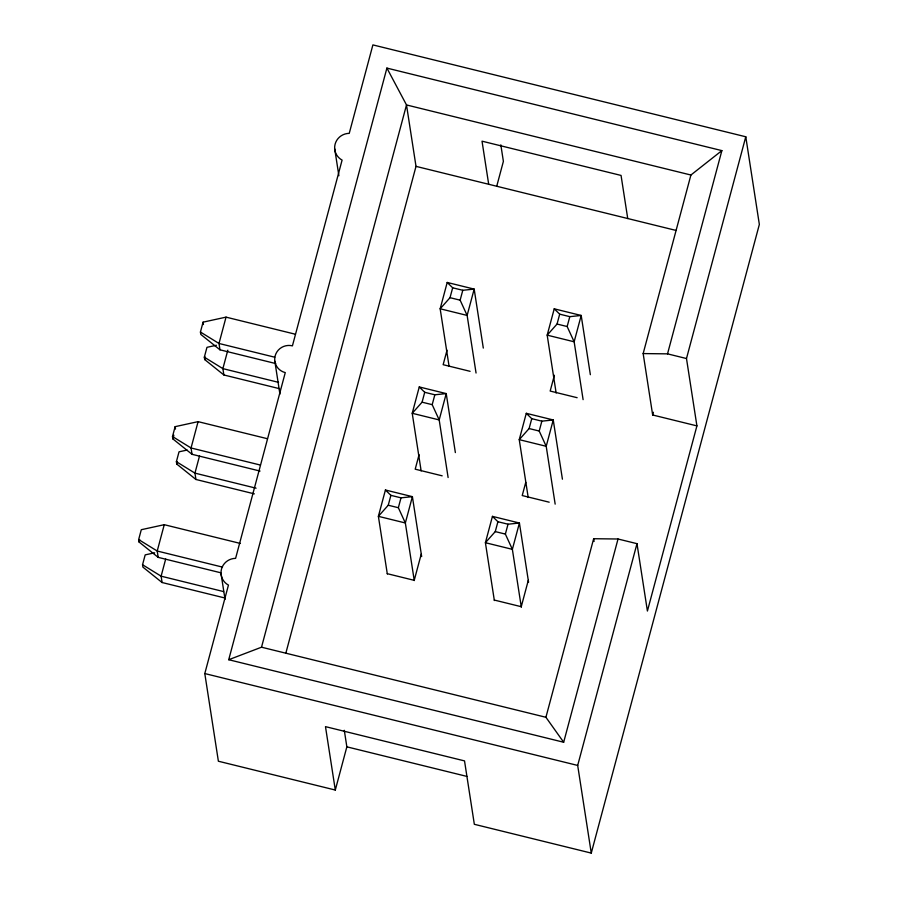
<?xml version="1.0" encoding="UTF-8"?>
<svg xmlns="http://www.w3.org/2000/svg" width="898" height="898" viewBox="0 0 898 898"><rect width="100%" height="100%" fill="white"/><g stroke="black" fill="none" stroke-linecap="round" stroke-linejoin="round"><path stroke-width="1.35" d="M220.762 572.778L158.194 557.366L139.022 541.965L138.651 539.586L141.289 529.708L164.255 524.69L240.428 543.458M139.022 541.965L139.684 539.496M260.05 471.068L192.037 454.309L172.865 438.909L172.495 436.54L175.132 426.662L198.088 421.645L267.469 438.729M275.742 363.555L219.976 349.816L200.804 334.415L200.434 332.036L203.071 322.158L226.038 317.14L295.408 334.236M172.865 438.909L173.853 435.204M224.579 597.922L162.089 582.521L142.917 567.121L142.546 564.741L145.184 554.874L154.647 552.809M254.336 493.866L195.932 479.476L176.76 464.075L176.39 461.695L179.028 451.817L187.132 450.055M279.57 388.699L223.871 374.971L204.699 359.57L204.329 357.191L206.967 347.324L216.418 345.259M176.76 464.075L177.411 461.606M204.699 359.57L205.361 357.101M164.255 524.69L157.217 551.024L158.194 557.366M198.088 421.645L191.049 447.979L192.037 454.309M226.038 317.14L218.989 343.474L219.976 349.816M165.681 559.072L161.112 576.179L162.089 582.521M199.524 456.016L194.945 473.134L195.932 479.476M227.811 350.198L222.884 368.629L223.871 374.971M204.8 673.556L228.451 585.103A14.649 14.256 -8.8 0 1 235.602 558.354L285.272 372.603A14.166 13.784 -8.8 0 1 275.158 355.855A14.166 13.784 -8.8 0 1 292.422 345.853L342.093 160.102A14.649 14.256 -8.8 0 1 349.243 133.353L372.894 44.9L745.778 136.777L759.349 224.444L591.266 853.1L474.335 824.297L464.524 760.898L325.48 726.639L335.302 790.038L218.382 761.223L204.8 673.556L577.683 765.433L591.266 853.1M563.675 742.242L228.721 659.716L386.903 68.091L721.869 150.617L667.528 353.857L643.159 353.576L652.666 414.988L696.915 425.888L647.413 611.033L636.985 543.672L618.026 539.002L593.657 538.721L545.917 717.278L563.675 742.242L618.026 539.002M228.721 659.716L261.52 647.2L406.502 104.943L386.903 68.091M285.845 653.172L416.01 166.366L406.502 104.943L690.91 175.02L721.869 150.617M421.667 556.558L412.395 496.65L385.422 490.005L378.384 516.328L387.307 573.934M455.365 452.581L446.227 393.593L419.265 386.948L412.227 413.282L421.14 470.889M483.304 348.076L474.178 289.1L447.204 282.455L440.166 308.777L449.09 366.384M414.27 580.579L405.346 522.973L378.384 516.328L388.25 505.226L390.888 495.348L385.422 490.005M448.113 477.534L439.189 419.927L412.227 413.282L422.082 402.181L424.72 392.303L419.265 386.948M476.052 373.029L467.128 315.423L440.166 308.777L450.021 297.676L452.671 287.798L447.204 282.455M398.353 507.718L401.002 497.84L412.395 496.65L405.346 522.973L398.353 507.718L388.25 505.226M432.196 404.672L434.834 394.794L446.227 393.593L439.189 419.927L432.196 404.672L422.082 402.181M460.135 300.168L462.784 290.29L474.178 289.1L467.128 315.423L460.135 300.168L450.021 297.676M419.074 454.702L415.202 469.183L442.175 475.828M447.024 350.198L443.152 364.689L470.114 371.323M335.302 790.038L346.853 746.833L344.293 730.299M496.886 185.673L503.385 161.371L500.826 144.836M421.274 553.999L414.225 580.332L387.263 573.687M528.574 582.241L519.414 523.018L492.441 516.372L485.403 542.706L494.36 600.549M562.417 479.184L553.247 419.961L526.284 413.316L519.246 439.65L528.204 497.503M590.356 374.691L581.197 315.467L554.223 308.822L547.185 335.145L556.143 392.998M521.323 607.194L512.365 549.34L485.403 542.706L495.269 531.594L497.907 521.727L492.441 516.372M555.166 504.137L546.209 446.295L519.246 439.65L529.102 428.548L531.751 418.67L526.284 413.316M583.105 399.644L574.148 341.79L547.185 335.145L557.052 324.043L559.69 314.165L554.223 308.822M505.372 534.086L508.021 524.207L519.414 523.018L512.365 549.34L505.372 534.086L495.269 531.594M539.215 431.04L541.853 421.162L553.247 419.961L546.209 446.295L539.215 431.04L529.102 428.548M567.154 326.535L569.803 316.657L581.197 315.467L574.148 341.79L567.154 326.535L557.052 324.043M525.745 482.394L522.221 495.55L549.194 502.195M554.392 375.252L550.171 391.057L577.133 397.702M528.293 580.366L521.255 606.7L494.282 600.055M643.159 353.576L690.91 175.02M652.666 414.988L653.396 412.283M577.683 765.433L636.985 543.672M696.915 425.888L686.487 358.538L745.778 136.777M416.01 166.366L676.183 230.46M452.671 287.798L462.784 290.29M559.69 314.165L569.803 316.657M667.528 353.857L686.487 358.538M424.72 392.303L434.834 394.794M531.751 418.67L541.853 421.162M274.766 357.213L218.989 343.474L200.434 332.036M278.582 382.357L222.884 368.629L204.329 357.191M390.888 495.348L401.002 497.84M497.907 521.727L508.021 524.207M260.42 465.063L191.049 447.979L172.495 436.54M256.076 488.198L194.945 473.134L176.39 461.695M222.502 567.109L157.217 551.024L138.651 539.586M223.591 591.58L161.112 576.179L142.546 564.741M261.52 647.2L545.917 717.278M346.853 746.833L466.994 776.433M627.736 218.528L621.057 175.436L482.024 141.177L488.692 184.27M593.657 538.721L594.083 541.449M334.696 148.776L338.883 175.739M274.833 361.232L279.918 394.11M203.071 322.158L203.442 324.537M221.065 573.777L225.039 599.37M175.132 426.662L175.503 429.042"/></g></svg>
